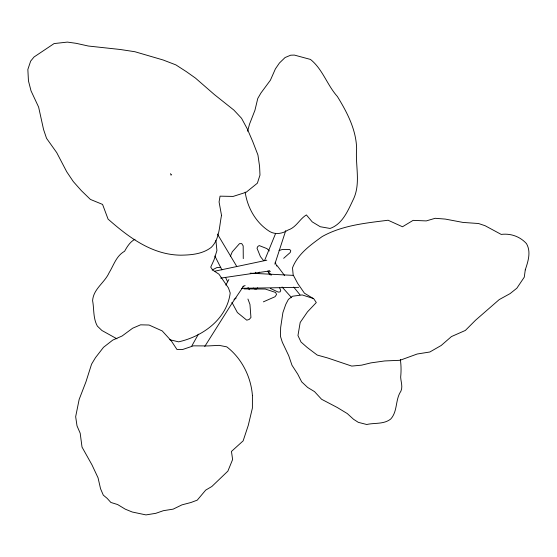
<?xml version="1.0" encoding="UTF-8"?>
<svg xmlns="http://www.w3.org/2000/svg" width="557" height="557" viewBox="0 0 557 557"><rect width="100%" height="100%" fill="white"/><g stroke="black" fill="none" stroke-linecap="round" stroke-linejoin="round"><path stroke-width="0.84" d="M247.621 131.215L249.508 124.176L254.939 110.272L257.766 98.471L260.989 92.935L270.403 80.201L275.402 68.894L279.419 63.025L285.087 57.524L290.712 55.192L294.368 55.08L310.444 59.425C322.649 69.11 327.105 85.019 337.382 96.5C347.081 112.298 356.181 129.607 356.626 148.566C355.241 165.192 360.797 182.856 353.709 198.605C348.216 209.892 342.91 223.949 330.064 228.454L320.261 226.734L312.199 221.853L306.399 214.932C299.485 219.04 296.331 227.409 288.073 230.02C282.678 233.571 275.987 234.894 270.082 231.733C256.234 223.329 247.371 207.852 245.171 192.026M274.845 264.129L285.734 230.605M255.252 273.654L255.76 272.255M275.624 233.432L264.547 260.606M230.32 256.485L232.269 251.806L239.51 243.639L241.745 243.618L243.179 245.909L243.27 258.629M225.808 285.121L228.878 279.517M191.866 345.841L198.424 334.151M204.746 346.503L231.691 303.753L243.653 286.054M258.622 273.445L259.444 272.136M171.626 174.515L171.02 175.177L170.581 173.631M257.696 287.823L256.547 288.992L254.702 288.979L253.24 288.039M283.659 258.316L290.232 252.502L290.775 250.713L289.751 249.557L282.218 249.501L279.022 250.566M234.01 299.443L236.147 298.065M212.175 270.02L216.77 267.625L220.774 267.297M242.803 286.716L245.101 285.518M135.01 239.266C130.178 241.661 127.163 246.654 124.608 251.235C116.253 255.9 113.851 265.007 109.165 272.645C104.598 282.845 93.395 288.846 92.601 300.676C94.217 309.205 92.97 318.151 97.364 326.11L101.903 330.489L116.935 338.823M263.364 301.852L275.012 296.742L276.55 294.514L275.652 292.474L265.285 289.048L244.098 288.909M266.81 260.189L214.995 271.148M220.621 278.124L269.414 270.974M241.647 288.317L298.712 287.356M293.539 275.388L250.184 273.174M169.704 339.714L178.609 341.845C202.866 336.393 226.859 319.105 230.208 293.017L228.454 287.948L218.943 274.19L212.725 270.082L210.727 267.13L214.062 259.806L216.924 250.546L215.9 240.464M268.85 270.813L270.403 271.419M313.514 298.545L302.207 294.938L292.606 296.22L288.394 299.394L285.783 304.373L282.9 312.616L280.658 327.467L280.463 336.393L282.322 342.242L288.707 355.686L291.986 365.253L297.751 374.151L301.692 381.865L307.652 387.449L314.517 391.613L321.584 399.272L337.375 407.557L347.283 413.573L353.528 419.268L358.311 422.345L366.708 424.497C374.757 422.652 383.703 424.538 390.708 419.045C397.844 411.219 395.108 399.78 400.887 391.223C402.989 386.635 400.859 381.858 400.664 377.124C401.256 371.22 401.2 365.267 400.33 359.39M270.298 288.373L278.242 292.105L280.094 291.896L280.749 290.503L279.454 287.419M269.344 250.935L266.956 248.617L259.2 245.574L257.759 246.549L257.021 248.234L260.418 256.603L263.579 260.592M267.645 271.113L271.37 275.144M282.058 286.987L291.645 297.689M270.256 274.949L268.293 272.477M293.706 287.05L299.993 294.834M284.648 275.631L277.128 265.64M236.69 266.33L217.39 234.01M248.011 287.461L249.264 289.724M231.914 302.381L237.393 312.54L246.751 320.171L249.167 319.467L250.942 317.469L249.954 304.414L247.935 299.046M214.863 256.004L221.895 269.86M225.529 277.358L227.562 281.689M275.186 262.263L276.759 266.086M252.418 395.54L252.398 408.086L248.276 425.346L243.137 440.866L231.454 451.442L232.617 459.497L227.897 471.104L211.862 486.484L205.707 490.104L197.248 500.144L190.94 502.511L181.972 504.858L173.164 509.14L163.403 510.685L155.786 513.324L145.976 514.905L132.232 512.008L125.297 509.182L117.604 504.531L110.878 502.463L107.146 498.355L103.289 495.124L100.539 488.712L98.046 477.809L91.982 464.879L82.018 447.09L80.187 433.207L77.019 425.889L75.661 416.685L79.157 399.418L85.952 381.844L91.571 364.139L95.498 357.636L103.511 347.303L112.751 340.097L122.08 336.01L132.663 328.212L140.566 324.828L149.06 325.03L162.219 330.928L171.326 340.926L176.987 349.511L182.55 349.531L193.453 345.841L207.893 345.939L219.159 345.361L226.769 346.858C241.724 358.269 251.012 376.873 252.418 395.54M525.272 269.867L524.276 277.156L516.854 288.199L510.08 293.616L499.218 299.596L475.546 320.219L465.346 330.44L451.421 336.581L441.186 345.486L429.837 351.996L417.151 354.022L399.947 360.302L384.706 360.943L370.892 362.886L361.66 365.148L351.739 366.088L327.655 357.963L317.205 355.053L307.102 347.394L301.017 342.04L297.96 335.551L300.188 322.454L307.478 311.864L316.306 302.548L313.765 298.796L304.421 293.177L297.758 283.534L293.156 274.873L292.509 267.854C297.758 254.034 310.611 244.878 322.204 236.551C342.388 225.265 365.594 223.106 388.097 220.238L402.495 226.762L413.106 220.363L426.258 220.913L435.177 218.295L445.273 219.082L462.978 222.424L478.533 223.517L485.091 225.717L501.209 234.413C510.699 233.223 519.987 236.502 526.476 243.618C531.281 251.966 528.064 261.456 525.272 269.867M221.519 215.392C219.242 226.226 219.681 239.023 211.284 247.343C202.581 254.096 191.281 255.036 180.663 255.176C151.977 254.848 128.66 237.233 108.072 219.11L102.572 204.419L90.401 199.42L81.385 190.675L73.294 181.561L66.749 171.821L56.73 152.639L46.537 138.317L43.564 129.523L38.621 107.104L31.039 90.882L28.456 80.897L27.85 69.465L30.663 61.103L34.026 57.002L54.085 43.578L67.404 42.095L76.184 43.328L88.333 46.029L120.242 49.489L134.905 51.731L163.069 59.968L175.859 64.877L186.414 71.686L195.437 78.071L214.424 94.606L233.849 110.056L241.55 118.279L247.301 128.932L252.76 141.61L257.94 155.013L259.583 166.459L259.987 175.065L257.376 183.19L246.152 192.262L233.146 196.419L220.057 196.161L219.075 201.954L221.519 215.392"/></g></svg>
